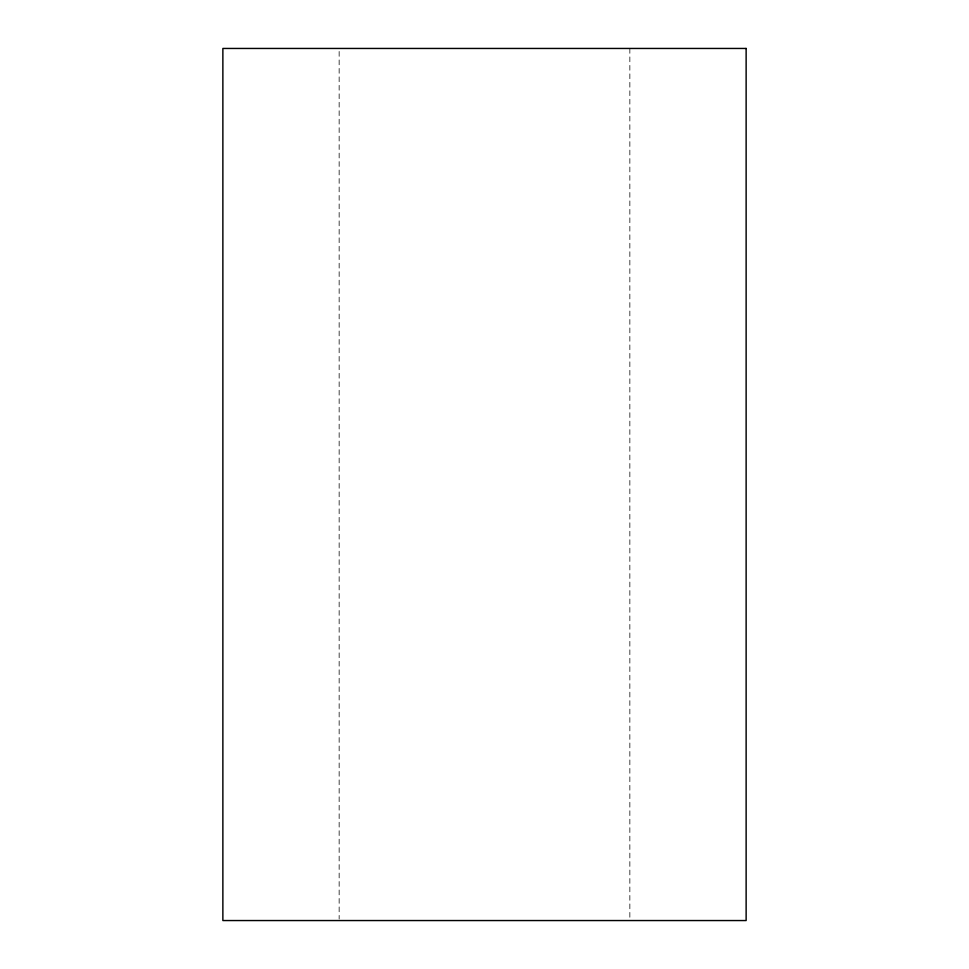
<?xml version="1.0" encoding="UTF-8"?>
<svg xmlns="http://www.w3.org/2000/svg" width="969" height="969" viewBox="0 0 969 969"><rect width="100%" height="100%" fill="white"/><g stroke="black" fill="none" stroke-linecap="round" stroke-linejoin="round"><path stroke-width="0.73" stroke-dasharray="4.84 3.63" d="M629.85 48.45L629.85 919.036M339.15 51.478L339.15 919.036"/><path stroke-width="1.45" d="M746.13 48.45L222.87 48.45L222.87 920.55L746.13 920.55L746.13 48.45"/></g></svg>
